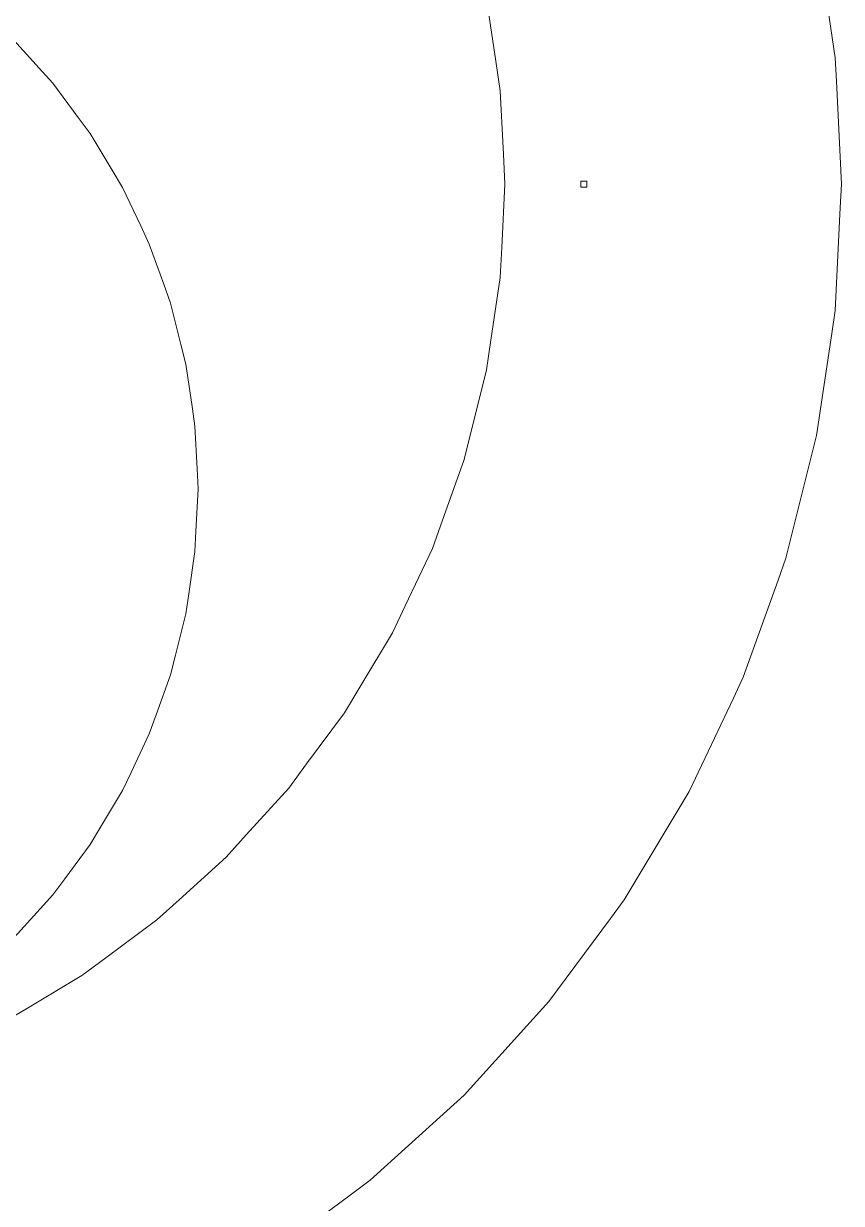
# Model space of a CAD drawing. Header units: centimetres. Extents: x -214 to 137, y -175 to 4.
# Drawn here: x 116.33 to 124.13, y -129.54 to -118.28 of the extents above; entities that cross this region are included whole.
import ezdxf

# ---------------------------------------------------------------- set-up
doc = ezdxf.new("R2010")
doc.units = ezdxf.units.CM
doc.header["$MEASUREMENT"] = 0
doc.layers.add('layer 1', color=7, linetype='Continuous')

msp = doc.modelspace()

# ---------------------------------------------------------------- linework, layer by layer
at = {"layer": 'layer 1', "color": 5, "lineweight": 9}
for points in [[(124.0739, -118.60834), (124.0739, -118.60834), (123.92938, -117.634), (123.92938, -117.634)], [(120.74527, -118.04112), (120.74527, -118.04112), (120.8341, -118.64004), (120.8341, -118.64004)], [(116.47584, -118.70751), (116.47584, -118.70751), (116.20202, -118.40538), (116.20202, -118.40538)], [(116.47584, -118.70751), (116.47584, -118.70751), (116.20202, -118.40538), (116.20202, -118.40538)], [(116.47584, -118.70751), (116.47584, -118.70751), (116.20202, -118.40538), (116.20202, -118.40538)], [(116.47584, -118.70751), (116.47584, -118.70751), (116.20202, -118.40538), (116.20202, -118.40538)], [(116.60454, -118.84951), (116.60454, -118.84951), (116.47584, -118.70751), (116.47584, -118.70751)], [(116.60454, -118.84951), (116.60454, -118.84951), (116.47584, -118.70751), (116.47584, -118.70751)], [(116.60454, -118.84951), (116.60454, -118.84951), (116.47584, -118.70751), (116.47584, -118.70751)], [(116.60454, -118.84951), (116.60454, -118.84951), (116.47584, -118.70751), (116.47584, -118.70751)], [(120.8341, -118.64004), (120.8341, -118.64004), (120.87612, -118.92328), (120.87612, -118.92328)], [(124.0848, -118.83022), (124.0848, -118.83022), (124.0739, -118.60834), (124.0739, -118.60834)], [(116.84743, -119.17701), (116.84743, -119.17701), (116.60454, -118.84951), (116.60454, -118.84951)], [(116.84743, -119.17701), (116.84743, -119.17701), (116.60454, -118.84951), (116.60454, -118.84951)], [(116.84743, -119.17701), (116.84743, -119.17701), (116.60454, -118.84951), (116.60454, -118.84951)], [(116.84743, -119.17701), (116.84743, -119.17701), (116.60454, -118.84951), (116.60454, -118.84951)], [(120.87612, -118.92328), (120.87612, -118.92328), (120.90582, -119.52802), (120.90582, -119.52802)], [(124.13313, -119.81403), (124.13313, -119.81403), (124.0848, -118.83022), (124.0848, -118.83022)], [(116.96159, -119.33093), (116.96159, -119.33093), (116.84743, -119.17701), (116.84743, -119.17701)], [(116.96159, -119.33093), (116.96159, -119.33093), (116.84743, -119.17701), (116.84743, -119.17701)], [(116.96159, -119.33093), (116.96159, -119.33093), (116.84743, -119.17701), (116.84743, -119.17701)], [(116.96159, -119.33093), (116.96159, -119.33093), (116.84743, -119.17701), (116.84743, -119.17701)], [(117.17121, -119.68067), (117.17121, -119.68067), (116.96159, -119.33093), (116.96159, -119.33093)], [(117.17121, -119.68067), (117.17121, -119.68067), (116.96159, -119.33093), (116.96159, -119.33093)], [(117.17121, -119.68067), (117.17121, -119.68067), (116.96159, -119.33093), (116.96159, -119.33093)], [(117.17121, -119.68067), (117.17121, -119.68067), (116.96159, -119.33093), (116.96159, -119.33093)], [(120.90582, -119.52802), (120.90582, -119.52802), (120.91987, -119.81401), (120.91987, -119.81401)], [(117.26973, -119.84505), (117.26973, -119.84505), (117.17121, -119.68067), (117.17121, -119.68067)], [(117.26973, -119.84505), (117.26973, -119.84505), (117.17121, -119.68067), (117.17121, -119.68067)], [(117.26973, -119.84505), (117.26973, -119.84505), (117.17121, -119.68067), (117.17121, -119.68067)], [(117.26973, -119.84505), (117.26973, -119.84505), (117.17121, -119.68067), (117.17121, -119.68067)], [(120.91987, -119.81401), (120.91987, -119.81401), (120.89016, -120.41876), (120.89016, -120.41876)], [(121.70153, -119.78541), (121.70153, -119.78541), (121.64438, -119.78541), (121.64438, -119.78541)], [(121.64438, -119.78541), (121.64438, -119.78541), (121.64438, -119.84256), (121.64438, -119.84256)], [(121.70153, -119.84256), (121.70153, -119.84256), (121.70153, -119.78541), (121.70153, -119.78541)], [(124.12223, -120.03591), (124.12223, -120.03591), (124.13313, -119.81403), (124.13313, -119.81403)], [(117.44407, -120.21365), (117.44407, -120.21365), (117.26973, -119.84505), (117.26973, -119.84505)], [(117.44407, -120.21365), (117.44407, -120.21365), (117.26973, -119.84505), (117.26973, -119.84505)], [(117.44407, -120.21365), (117.44407, -120.21365), (117.26973, -119.84505), (117.26973, -119.84505)], [(117.44407, -120.21365), (117.44407, -120.21365), (117.26973, -119.84505), (117.26973, -119.84505)], [(121.64438, -119.84256), (121.64438, -119.84256), (121.70153, -119.84256), (121.70153, -119.84256)], [(124.07389, -121.01972), (124.07389, -121.01972), (124.12223, -120.03591), (124.12223, -120.03591)], [(117.526, -120.38689), (117.526, -120.38689), (117.44407, -120.21365), (117.44407, -120.21365)], [(117.526, -120.38689), (117.526, -120.38689), (117.44407, -120.21365), (117.44407, -120.21365)], [(117.526, -120.38689), (117.526, -120.38689), (117.44407, -120.21365), (117.44407, -120.21365)], [(117.526, -120.38689), (117.526, -120.38689), (117.44407, -120.21365), (117.44407, -120.21365)], [(117.66337, -120.7708), (117.66337, -120.7708), (117.526, -120.38689), (117.526, -120.38689)], [(117.66337, -120.7708), (117.66337, -120.7708), (117.526, -120.38689), (117.526, -120.38689)], [(117.66337, -120.7708), (117.66337, -120.7708), (117.526, -120.38689), (117.526, -120.38689)], [(117.66337, -120.7708), (117.66337, -120.7708), (117.526, -120.38689), (117.526, -120.38689)], [(120.89016, -120.41876), (120.89016, -120.41876), (120.87611, -120.70475), (120.87611, -120.70475)], [(120.87611, -120.70475), (120.87611, -120.70475), (120.78726, -121.30367), (120.78726, -121.30367)], [(117.72793, -120.95123), (117.72793, -120.95123), (117.66337, -120.7708), (117.66337, -120.7708)], [(117.72793, -120.95123), (117.72793, -120.95123), (117.66337, -120.7708), (117.66337, -120.7708)], [(117.72793, -120.95123), (117.72793, -120.95123), (117.66337, -120.7708), (117.66337, -120.7708)], [(117.72793, -120.95123), (117.72793, -120.95123), (117.66337, -120.7708), (117.66337, -120.7708)], [(117.827, -121.34676), (117.827, -121.34676), (117.72793, -120.95123), (117.72793, -120.95123)], [(117.827, -121.34676), (117.827, -121.34676), (117.72793, -120.95123), (117.72793, -120.95123)], [(117.827, -121.34676), (117.827, -121.34676), (117.72793, -120.95123), (117.72793, -120.95123)], [(117.827, -121.34676), (117.827, -121.34676), (117.72793, -120.95123), (117.72793, -120.95123)], [(124.04129, -121.23946), (124.04129, -121.23946), (124.07389, -121.01972), (124.07389, -121.01972)], [(123.89677, -122.2138), (123.89677, -122.2138), (124.04129, -121.23946), (124.04129, -121.23946)], [(117.87356, -121.53266), (117.87356, -121.53266), (117.827, -121.34676), (117.827, -121.34676)], [(117.87356, -121.53266), (117.87356, -121.53266), (117.827, -121.34676), (117.827, -121.34676)], [(117.87356, -121.53266), (117.87356, -121.53266), (117.827, -121.34676), (117.827, -121.34676)], [(117.87356, -121.53266), (117.87356, -121.53266), (117.827, -121.34676), (117.827, -121.34676)], [(120.78726, -121.30367), (120.78726, -121.30367), (120.74525, -121.58691), (120.74525, -121.58691)], [(117.93339, -121.93599), (117.93339, -121.93599), (117.87356, -121.53266), (117.87356, -121.53266)], [(117.93339, -121.93599), (117.93339, -121.93599), (117.87356, -121.53266), (117.87356, -121.53266)], [(117.93339, -121.93599), (117.93339, -121.93599), (117.87356, -121.53266), (117.87356, -121.53266)], [(117.93339, -121.93599), (117.93339, -121.93599), (117.87356, -121.53266), (117.87356, -121.53266)], [(120.74525, -121.58691), (120.74525, -121.58691), (120.59813, -122.17424), (120.59813, -122.17424)], [(117.9615, -122.12555), (117.9615, -122.12555), (117.93339, -121.93599), (117.93339, -121.93599)], [(117.9615, -122.12555), (117.9615, -122.12555), (117.93339, -121.93599), (117.93339, -121.93599)], [(117.9615, -122.12555), (117.9615, -122.12555), (117.93339, -121.93599), (117.93339, -121.93599)], [(117.9615, -122.12555), (117.9615, -122.12555), (117.93339, -121.93599), (117.93339, -121.93599)], [(117.98151, -122.53281), (117.98151, -122.53281), (117.9615, -122.12555), (117.9615, -122.12555)], [(117.98151, -122.53281), (117.98151, -122.53281), (117.9615, -122.12555), (117.9615, -122.12555)], [(117.98151, -122.53281), (117.98151, -122.53281), (117.9615, -122.12555), (117.9615, -122.12555)], [(117.98151, -122.53281), (117.98151, -122.53281), (117.9615, -122.12555), (117.9615, -122.12555)], [(120.59813, -122.17424), (120.59813, -122.17424), (120.52855, -122.452), (120.52855, -122.452)], [(123.84279, -122.42929), (123.84279, -122.42929), (123.89677, -122.2138), (123.89677, -122.2138)], [(117.99091, -122.72422), (117.99091, -122.72422), (117.98151, -122.53281), (117.98151, -122.53281)], [(117.99091, -122.72422), (117.99091, -122.72422), (117.98151, -122.53281), (117.98151, -122.53281)], [(117.99091, -122.72422), (117.99091, -122.72422), (117.98151, -122.53281), (117.98151, -122.53281)], [(117.99091, -122.72422), (117.99091, -122.72422), (117.98151, -122.53281), (117.98151, -122.53281)], [(120.52855, -122.452), (120.52855, -122.452), (120.32458, -123.02208), (120.32458, -123.02208)], [(123.60345, -123.38477), (123.60345, -123.38477), (123.84279, -122.42929), (123.84279, -122.42929)], [(117.97091, -123.13147), (117.97091, -123.13147), (117.99091, -122.72422), (117.99091, -122.72422)], [(117.97091, -123.13147), (117.97091, -123.13147), (117.99091, -122.72422), (117.99091, -122.72422)], [(117.97091, -123.13147), (117.97091, -123.13147), (117.99091, -122.72422), (117.99091, -122.72422)], [(117.97091, -123.13147), (117.97091, -123.13147), (117.99091, -122.72422), (117.99091, -122.72422)], [(120.32458, -123.02208), (120.32458, -123.02208), (120.22811, -123.29168), (120.22811, -123.29168)], [(117.9615, -123.32288), (117.9615, -123.32288), (117.97091, -123.13147), (117.97091, -123.13147)], [(117.9615, -123.32288), (117.9615, -123.32288), (117.97091, -123.13147), (117.97091, -123.13147)], [(117.9615, -123.32288), (117.9615, -123.32288), (117.97091, -123.13147), (117.97091, -123.13147)], [(117.9615, -123.32288), (117.9615, -123.32288), (117.97091, -123.13147), (117.97091, -123.13147)], [(117.90167, -123.72622), (117.90167, -123.72622), (117.9615, -123.32288), (117.9615, -123.32288)], [(117.90167, -123.72622), (117.90167, -123.72622), (117.9615, -123.32288), (117.9615, -123.32288)], [(117.90167, -123.72622), (117.90167, -123.72622), (117.9615, -123.32288), (117.9615, -123.32288)], [(117.90167, -123.72622), (117.90167, -123.72622), (117.9615, -123.32288), (117.9615, -123.32288)], [(120.22811, -123.29168), (120.22811, -123.29168), (119.96924, -123.83902), (119.96924, -123.83902)], [(123.52861, -123.59393), (123.52861, -123.59393), (123.60345, -123.38477), (123.60345, -123.38477)], [(123.19677, -124.52135), (123.19677, -124.52135), (123.52861, -123.59393), (123.52861, -123.59393)], [(117.87355, -123.91578), (117.87355, -123.91578), (117.90167, -123.72622), (117.90167, -123.72622)], [(117.87355, -123.91578), (117.87355, -123.91578), (117.90167, -123.72622), (117.90167, -123.72622)], [(117.87355, -123.91578), (117.87355, -123.91578), (117.90167, -123.72622), (117.90167, -123.72622)], [(117.87355, -123.91578), (117.87355, -123.91578), (117.90167, -123.72622), (117.90167, -123.72622)], [(119.96924, -123.83902), (119.96924, -123.83902), (119.84681, -124.09787), (119.84681, -124.09787)], [(117.77447, -124.31131), (117.77447, -124.31131), (117.87355, -123.91578), (117.87355, -123.91578)], [(117.77447, -124.31131), (117.77447, -124.31131), (117.87355, -123.91578), (117.87355, -123.91578)], [(117.77447, -124.31131), (117.77447, -124.31131), (117.87355, -123.91578), (117.87355, -123.91578)], [(117.77447, -124.31131), (117.77447, -124.31131), (117.87355, -123.91578), (117.87355, -123.91578)], [(119.84681, -124.09787), (119.84681, -124.09787), (119.53553, -124.6172), (119.53553, -124.6172)], [(117.72791, -124.4972), (117.72791, -124.4972), (117.77447, -124.31131), (117.77447, -124.31131)], [(117.72791, -124.4972), (117.72791, -124.4972), (117.77447, -124.31131), (117.77447, -124.31131)], [(117.72791, -124.4972), (117.72791, -124.4972), (117.77447, -124.31131), (117.77447, -124.31131)], [(117.72791, -124.4972), (117.72791, -124.4972), (117.77447, -124.31131), (117.77447, -124.31131)], [(117.59054, -124.88111), (117.59054, -124.88111), (117.72791, -124.4972), (117.72791, -124.4972)], [(117.59054, -124.88111), (117.59054, -124.88111), (117.72791, -124.4972), (117.72791, -124.4972)], [(117.59054, -124.88111), (117.59054, -124.88111), (117.72791, -124.4972), (117.72791, -124.4972)], [(117.59054, -124.88111), (117.59054, -124.88111), (117.72791, -124.4972), (117.72791, -124.4972)], [(123.10179, -124.72217), (123.10179, -124.72217), (123.19677, -124.52135), (123.19677, -124.52135)], [(119.53553, -124.6172), (119.53553, -124.6172), (119.38832, -124.8628), (119.38832, -124.8628)], [(122.68065, -125.61259), (122.68065, -125.61259), (123.10179, -124.72217), (123.10179, -124.72217)], [(117.52598, -125.06155), (117.52598, -125.06155), (117.59054, -124.88111), (117.59054, -124.88111)], [(117.52598, -125.06155), (117.52598, -125.06155), (117.59054, -124.88111), (117.59054, -124.88111)], [(117.52598, -125.06155), (117.52598, -125.06155), (117.59054, -124.88111), (117.59054, -124.88111)], [(117.52598, -125.06155), (117.52598, -125.06155), (117.59054, -124.88111), (117.59054, -124.88111)], [(119.38832, -124.8628), (119.38832, -124.8628), (119.02764, -125.34911), (119.02764, -125.34911)], [(117.35165, -125.43015), (117.35165, -125.43015), (117.52598, -125.06155), (117.52598, -125.06155)], [(117.35165, -125.43015), (117.35165, -125.43015), (117.52598, -125.06155), (117.52598, -125.06155)], [(117.35165, -125.43015), (117.35165, -125.43015), (117.52598, -125.06155), (117.52598, -125.06155)], [(117.35165, -125.43015), (117.35165, -125.43015), (117.52598, -125.06155), (117.52598, -125.06155)], [(119.02764, -125.34911), (119.02764, -125.34911), (118.85707, -125.57911), (118.85707, -125.57911)], [(117.26971, -125.60338), (117.26971, -125.60338), (117.35165, -125.43015), (117.35165, -125.43015)], [(117.26971, -125.60338), (117.26971, -125.60338), (117.35165, -125.43015), (117.35165, -125.43015)], [(117.26971, -125.60338), (117.26971, -125.60338), (117.35165, -125.43015), (117.35165, -125.43015)], [(117.26971, -125.60338), (117.26971, -125.60338), (117.35165, -125.43015), (117.35165, -125.43015)], [(118.85707, -125.57911), (118.85707, -125.57911), (118.45046, -126.02773), (118.45046, -126.02773)], [(117.06009, -125.95312), (117.06009, -125.95312), (117.26971, -125.60338), (117.26971, -125.60338)], [(117.06009, -125.95312), (117.06009, -125.95312), (117.26971, -125.60338), (117.26971, -125.60338)], [(117.06009, -125.95312), (117.06009, -125.95312), (117.26971, -125.60338), (117.26971, -125.60338)], [(117.06009, -125.95312), (117.06009, -125.95312), (117.26971, -125.60338), (117.26971, -125.60338)], [(122.56644, -125.80313), (122.56644, -125.80313), (122.68065, -125.61259), (122.68065, -125.61259)], [(122.06005, -126.64799), (122.06005, -126.64799), (122.56644, -125.80313), (122.56644, -125.80313)], [(116.96157, -126.1175), (116.96157, -126.1175), (117.06009, -125.95312), (117.06009, -125.95312)], [(116.96157, -126.1175), (116.96157, -126.1175), (117.06009, -125.95312), (117.06009, -125.95312)], [(116.96157, -126.1175), (116.96157, -126.1175), (117.06009, -125.95312), (117.06009, -125.95312)], [(116.96157, -126.1175), (116.96157, -126.1175), (117.06009, -125.95312), (117.06009, -125.95312)], [(118.45046, -126.02773), (118.45046, -126.02773), (118.25817, -126.23989), (118.25817, -126.23989)], [(116.71867, -126.445), (116.71867, -126.445), (116.96157, -126.1175), (116.96157, -126.1175)], [(116.71867, -126.445), (116.71867, -126.445), (116.96157, -126.1175), (116.96157, -126.1175)], [(116.71867, -126.445), (116.71867, -126.445), (116.96157, -126.1175), (116.96157, -126.1175)], [(116.71867, -126.445), (116.71867, -126.445), (116.96157, -126.1175), (116.96157, -126.1175)], [(118.25817, -126.23989), (118.25817, -126.23989), (117.80953, -126.6465), (117.80953, -126.6465)], [(116.60451, -126.59892), (116.60451, -126.59892), (116.71867, -126.445), (116.71867, -126.445)], [(116.60451, -126.59892), (116.60451, -126.59892), (116.71867, -126.445), (116.71867, -126.445)], [(116.60451, -126.59892), (116.60451, -126.59892), (116.71867, -126.445), (116.71867, -126.445)], [(116.60451, -126.59892), (116.60451, -126.59892), (116.71867, -126.445), (116.71867, -126.445)], [(116.33068, -126.90104), (116.33068, -126.90104), (116.60451, -126.59892), (116.60451, -126.59892)], [(116.33068, -126.90104), (116.33068, -126.90104), (116.60451, -126.59892), (116.60451, -126.59892)], [(116.33068, -126.90104), (116.33068, -126.90104), (116.60451, -126.59892), (116.60451, -126.59892)], [(116.33068, -126.90104), (116.33068, -126.90104), (116.60451, -126.59892), (116.60451, -126.59892)], [(117.80953, -126.6465), (117.80953, -126.6465), (117.59737, -126.8388), (117.59737, -126.8388)], [(121.92771, -126.82642), (121.92771, -126.82642), (122.06005, -126.64799), (122.06005, -126.64799)], [(116.20199, -127.04304), (116.20199, -127.04304), (116.33068, -126.90104), (116.33068, -126.90104)], [(116.20199, -127.04304), (116.20199, -127.04304), (116.33068, -126.90104), (116.33068, -126.90104)], [(116.20199, -127.04304), (116.20199, -127.04304), (116.33068, -126.90104), (116.33068, -126.90104)], [(116.20199, -127.04304), (116.20199, -127.04304), (116.33068, -126.90104), (116.33068, -126.90104)], [(117.59737, -126.8388), (117.59737, -126.8388), (117.11105, -127.19948), (117.11105, -127.19948)], [(121.34094, -127.61758), (121.34094, -127.61758), (121.92771, -126.82642), (121.92771, -126.82642)], [(117.11105, -127.19948), (117.11105, -127.19948), (116.88106, -127.37005), (116.88106, -127.37005)], [(116.88106, -127.37005), (116.88106, -127.37005), (116.36173, -127.68132), (116.36173, -127.68132)], [(116.36173, -127.68132), (116.36173, -127.68132), (116.11613, -127.82853), (116.11613, -127.82853)], [(121.19176, -127.78218), (121.19176, -127.78218), (121.34094, -127.61758), (121.34094, -127.61758)], [(120.53028, -128.51202), (120.53028, -128.51202), (121.19176, -127.78218), (121.19176, -127.78218)], [(120.36568, -128.6612), (120.36568, -128.6612), (120.53028, -128.51202), (120.53028, -128.51202)], [(119.63583, -129.32269), (119.63583, -129.32269), (120.36568, -128.6612), (120.36568, -128.6612)], [(119.45741, -129.45502), (119.45741, -129.45502), (119.63583, -129.32269), (119.63583, -129.32269)], [(118.66625, -130.04178), (118.66625, -130.04178), (119.45741, -129.45502), (119.45741, -129.45502)]]:
    msp.add_open_spline(points, degree=3, dxfattribs=at)

doc.saveas('drawing.dxf')
